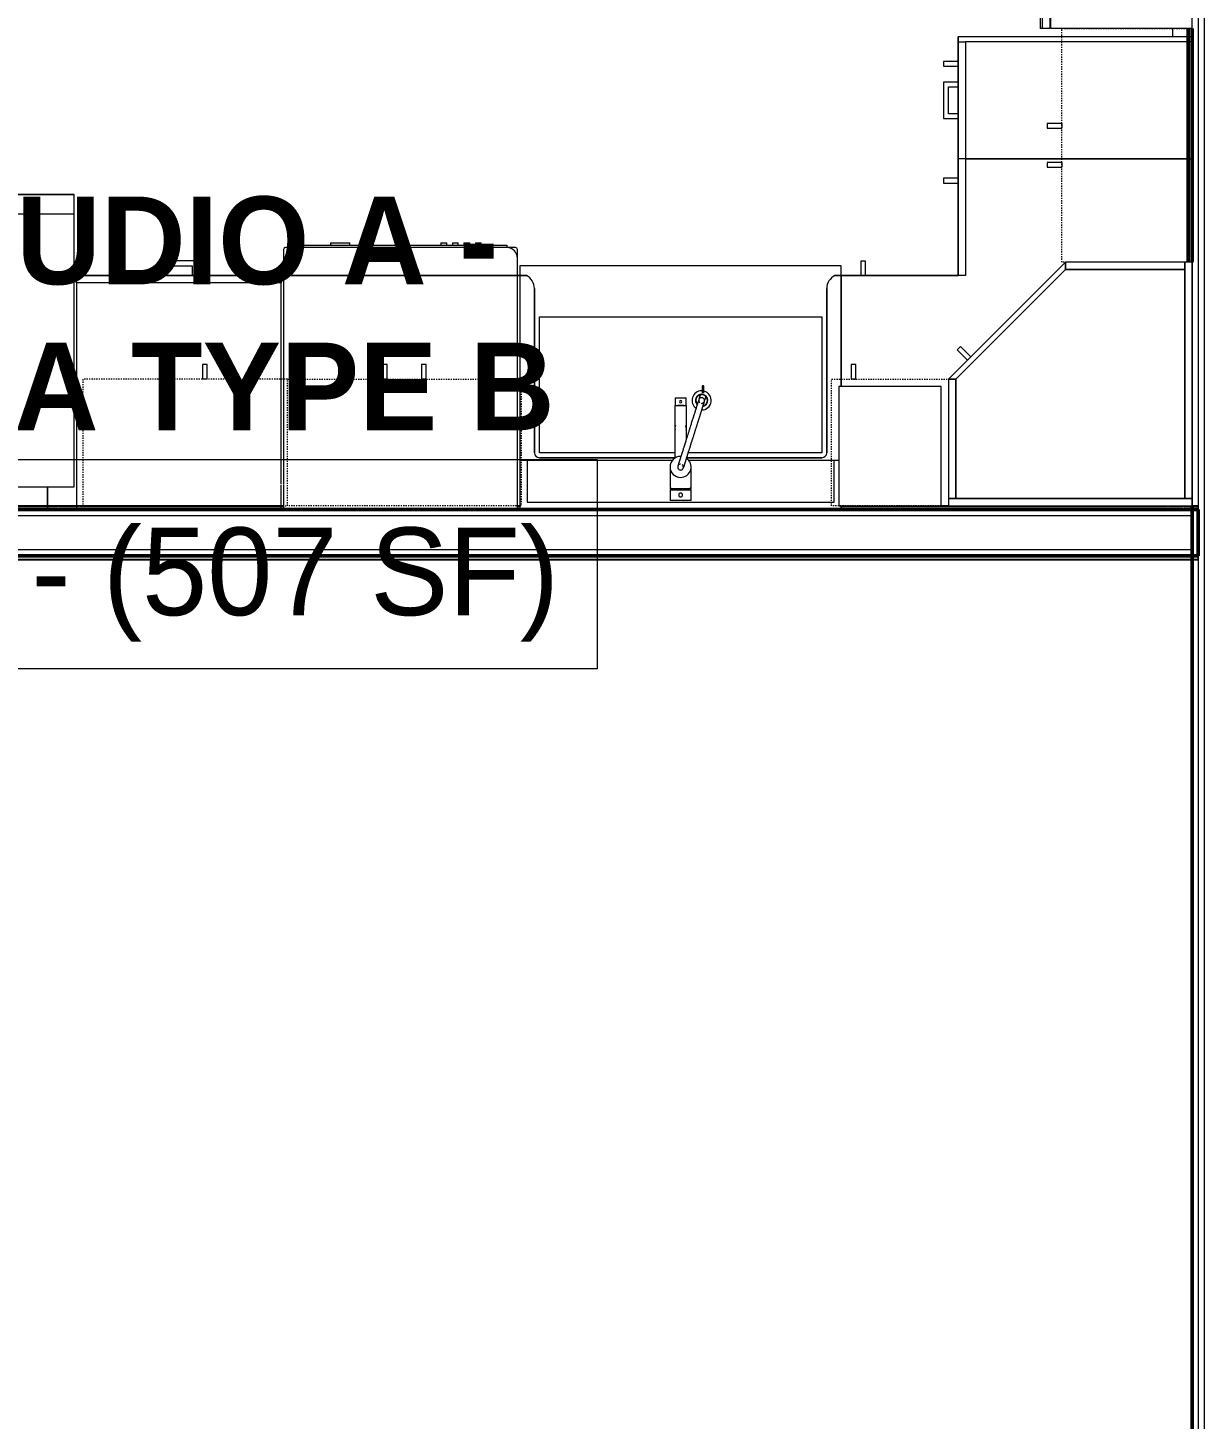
# Model space of a CAD drawing. Header units: inches. Extents: x -4218 to -1830, y 9767 to 12426.
# Drawn here: x -2636.9 to -2516.1, y 10558.2 to 10701 of the extents above; entities that cross this region are included whole.
import ezdxf

# ---------------------------------------------------------------- set-up
doc = ezdxf.new("R2010")
doc.units = ezdxf.units.IN
doc.header["$MEASUREMENT"] = 0
doc.linetypes.add('Dash', pattern=[0.25, 0.125, -0.125])
for name, color, linetype, lineweight in [('0-1', 7, 'Continuous', 5), ('0-2', 253, 'Continuous', 9), ('A-AREA-IDEN', 2, 'Continuous', 9), ('A-WALL-1', 250, 'Continuous', 50), ('A-WALL-2', 10, 'Continuous', 13), ('A-WALL-3', 254, 'Continuous', 9), ('A-WALL-4', 253, 'Continuous', 9), ('A-WALL-5', 252, 'Continuous', 9), ('A-WALL-6', 7, 'Continuous', 9), ('A-WALL-8', 113, 'Continuous', 9), ('I-WALL-1', 250, 'Continuous', 50), ('I-WALL-2', 254, 'Continuous', 9), ('I-WALL-3', 253, 'Continuous', 9), ('I-WALL-4', 252, 'Continuous', 9), ('P-SANR-FIXT-1', 7, 'Continuous', 9), ('P-SANR-FIXT-3', 252, 'Continuous', 9), ('Q-CASE', 31, 'Continuous', 9), ('Q-CASE-1', 252, 'Continuous', 9), ('Q-CASE-2', 7, 'Continuous', 9), ('Q-CASE-3', 253, 'Continuous', 9), ('Q-CASE-4', 7, 'Dash', 9), ('Q-CASE-5', 254, 'Continuous', 9), ('Q-SPCQ-1', 7, 'Continuous', 9), ('Q-SPCQ-2', 253, 'Continuous', 9), ('Q-SPCQ-3', 252, 'Continuous', 9), ('Q-SPCQ-4', 254, 'Continuous', 9)]:
    doc.layers.add(name, color=color, linetype=linetype, lineweight=lineweight)
doc.styles.add('Century Gothic', font='ufonts.com_century-gothic.ttf', dxfattribs={"height": 9})
doc.styles.add('Century Gothic_B', font='GOTHICB.TTF', dxfattribs={"height": 9})

# ---------------------------------------------------------------- blocks, each defined once
blk = doc.blocks.new('Basic Wall _ INT - W4BØF - _5_8 GYP - 2X4 WOOD_BATT_ - 5_8 GYP_ - ___-3182909-BACKGROUND - 3RD FLOOR')
at = {"layer": 'A-WALL-3'}
for p, q in [((-2669.6, 10651.96), (-2669.6, 10651.9)), ((-2669.6, 10651.9), (-2669.6, 10651.75)), ((-2669.6, 10651.75), (-2669.6, 10651.69)), ((-2669.6, 10651.57), (-2669.6, 10651.55)), ((-2634.85, 10651.9), (-2631.57, 10651.9)), ((-2610.62, 10651.55), (-2634.85, 10651.55)), ((-2631.51, 10651.9), (-2610.62, 10651.9)), ((-2586.62, 10651.9), (-2586.37, 10651.9)), ((-2586.37, 10651.55), (-2586.62, 10651.55)), ((-2553.37, 10651.55), (-2586.37, 10651.55)), ((-2553.37, 10651.9), (-2521.81, 10651.9)), ((-2517.37, 10651.55), (-2553.37, 10651.55)), ((-2521.8, 10651.9), (-2519.89, 10651.9)), ((-2519.8, 10651.9), (-2517.37, 10651.9)), ((-2516.75, 10651.9), (-2516.75, 10651.96)), ((-2516.75, 10651.75), (-2516.75, 10651.9)), ((-2516.75, 10651.69), (-2516.75, 10651.75)), ((-2516.75, 10651.55), (-2516.75, 10651.57))]:
    blk.add_line(p, q, dxfattribs=at)
at = {"layer": 'A-WALL-4'}
for p, q in [((-2669.6, 10651.67), (-2669.6, 10651.96)), ((-2669.6, 10651.63), (-2669.6, 10651.67)), ((-2669.6, 10651.61), (-2669.6, 10651.63)), ((-2669.44, 10651.9), (-2669.4, 10651.9)), ((-2669.38, 10651.9), (-2669.3, 10651.9)), ((-2669.28, 10651.9), (-2669.19, 10651.9)), ((-2633.77, 10651.67), (-2634.85, 10651.67)), ((-2610.62, 10651.67), (-2633.66, 10651.67)), ((-2586.37, 10651.67), (-2586.62, 10651.67)), ((-2518.27, 10651.67), (-2553.37, 10651.67)), ((-2517.37, 10651.67), (-2518.18, 10651.67)), ((-2517.37, 10651.9), (-2516.75, 10651.9)), ((-2516.75, 10651.55), (-2517.37, 10651.55)), ((-2516.75, 10651.96), (-2516.75, 10651.75)), ((-2516.75, 10651.75), (-2516.75, 10651.69)), ((-2516.75, 10651.69), (-2516.75, 10651.67)), ((-2516.75, 10651.67), (-2516.75, 10651.65)), ((-2516.75, 10651.67), (-2516.75, 10651.67)), ((-2516.75, 10651.65), (-2516.75, 10651.61)), ((-2516.75, 10651.61), (-2516.75, 10651.59)), ((-2516.75, 10651.59), (-2516.75, 10651.55))]:
    blk.add_line(p, q, dxfattribs=at)
at = {"layer": 'A-WALL-5'}
for p, q in [((-2669.6, 10651.59), (-2669.6, 10651.61)), ((-2669.6, 10651.55), (-2669.6, 10651.59)), ((-2634.85, 10651.55), (-2669.6, 10651.55)), ((-2669.44, 10651.96), (-2669.4, 10651.96)), ((-2669.38, 10651.96), (-2669.3, 10651.96)), ((-2669.28, 10651.96), (-2669.19, 10651.96)), ((-2669.19, 10651.9), (-2634.85, 10651.9)), ((-2634.85, 10651.96), (-2630.94, 10651.96)), ((-2630.92, 10651.96), (-2610.62, 10651.96)), ((-2586.62, 10651.96), (-2586.37, 10651.96)), ((-2543.12, 10651.96), (-2542.37, 10651.96)), ((-2517.37, 10651.96), (-2516.75, 10651.96)), ((-2516.75, 10651.67), (-2517.37, 10651.67))]:
    blk.add_line(p, q, dxfattribs=at)
at = {"layer": 'A-WALL-6'}
for p, q in [((-2634.85, 10651.67), (-2669.6, 10651.67)), ((-2669.19, 10651.96), (-2634.85, 10651.96))]:
    blk.add_line(p, q, dxfattribs=at)
blk = doc.blocks.new('Basic Wall _ INT - W4BØF - _5_8 GYP - 2X4 WOOD_BATT_ - 5_8 GYP_ - ___-3182910-BACKGROUND - 3RD FLOOR')
at = {"layer": 'A-WALL-3'}
for p, q in [((-2669.6, 10646.8), (-2669.6, 10646.77)), ((-2669.6, 10646.66), (-2669.6, 10646.59)), ((-2669.6, 10646.59), (-2669.6, 10646.44)), ((-2669.6, 10646.44), (-2669.6, 10646.38)), ((-2516.75, 10646.77), (-2516.75, 10646.8)), ((-2516.75, 10646.59), (-2516.75, 10646.66)), ((-2516.75, 10646.44), (-2516.75, 10646.59)), ((-2516.75, 10646.38), (-2516.75, 10646.44))]:
    blk.add_line(p, q, dxfattribs=at)
at = {"layer": 'A-WALL-4'}
for p, q in [((-2669.6, 10646.69), (-2669.6, 10646.73)), ((-2669.6, 10646.68), (-2669.6, 10646.69)), ((-2669.6, 10646.67), (-2669.6, 10646.68)), ((-2669.6, 10646.59), (-2669.6, 10646.67)), ((-2669.6, 10646.67), (-2669.6, 10646.67)), ((-2669.6, 10646.38), (-2669.6, 10646.59)), ((-2669.37, 10646.44), (-2669.3, 10646.44)), ((-2669.27, 10646.44), (-2669.19, 10646.44)), ((-2645.99, 10646.44), (-2645.87, 10646.44)), ((-2645.87, 10646.44), (-2645.78, 10646.44)), ((-2645.78, 10646.44), (-2645.72, 10646.44)), ((-2640.83, 10646.8), (-2645.58, 10646.8)), ((-2645.58, 10646.44), (-2644.97, 10646.44)), ((-2644.95, 10646.44), (-2641.45, 10646.44)), ((-2641.43, 10646.44), (-2640.83, 10646.44)), ((-2640.68, 10646.44), (-2640.63, 10646.44)), ((-2640.62, 10646.44), (-2640.53, 10646.44)), ((-2640.53, 10646.44), (-2640.42, 10646.44)), ((-2516.75, 10646.8), (-2517.37, 10646.8)), ((-2517.37, 10646.44), (-2516.75, 10646.44)), ((-2516.75, 10646.8), (-2516.75, 10646.75)), ((-2516.75, 10646.75), (-2516.75, 10646.73)), ((-2516.75, 10646.73), (-2516.75, 10646.71)), ((-2516.75, 10646.71), (-2516.75, 10646.69)), ((-2516.75, 10646.69), (-2516.75, 10646.68)), ((-2516.75, 10646.68), (-2516.75, 10646.67)), ((-2516.75, 10646.67), (-2516.75, 10646.67)), ((-2516.75, 10646.67), (-2516.75, 10646.38))]:
    blk.add_line(p, q, dxfattribs=at)
at = {"layer": 'A-WALL-5'}
for p, q in [((-2669.6, 10646.75), (-2669.6, 10646.8)), ((-2645.58, 10646.8), (-2669.6, 10646.8)), ((-2669.6, 10646.73), (-2669.6, 10646.75)), ((-2669.37, 10646.38), (-2669.3, 10646.38)), ((-2669.27, 10646.38), (-2669.19, 10646.38)), ((-2669.19, 10646.44), (-2645.99, 10646.44)), ((-2645.99, 10646.38), (-2645.87, 10646.38)), ((-2645.87, 10646.38), (-2645.78, 10646.38)), ((-2645.78, 10646.38), (-2645.72, 10646.38)), ((-2645.58, 10646.67), (-2644.96, 10646.67)), ((-2645.58, 10646.38), (-2644.98, 10646.38)), ((-2644.95, 10646.67), (-2641.45, 10646.67)), ((-2644.95, 10646.38), (-2641.45, 10646.38)), ((-2641.44, 10646.67), (-2640.83, 10646.67)), ((-2641.42, 10646.38), (-2640.83, 10646.38)), ((-2517.37, 10646.8), (-2640.83, 10646.8)), ((-2640.68, 10646.38), (-2640.63, 10646.38)), ((-2640.62, 10646.38), (-2640.54, 10646.38)), ((-2640.53, 10646.38), (-2640.42, 10646.38)), ((-2640.42, 10646.44), (-2517.37, 10646.44)), ((-2517.37, 10646.67), (-2516.75, 10646.67)), ((-2517.37, 10646.38), (-2516.75, 10646.38))]:
    blk.add_line(p, q, dxfattribs=at)
at = {"layer": 'A-WALL-6'}
for p, q in [((-2669.6, 10646.67), (-2645.58, 10646.67)), ((-2669.19, 10646.38), (-2645.99, 10646.38)), ((-2640.83, 10646.67), (-2517.37, 10646.67)), ((-2640.41, 10646.38), (-2517.37, 10646.38))]:
    blk.add_line(p, q, dxfattribs=at)
blk = doc.blocks.new('Refrigerator_-_Side-by-Side_6047 - 36_ X 30_-345559-BACKGROUND - 3RD FLOOR')
at = {"layer": 'Q-SPCQ-1'}
for p, q in [((17.87, 14.42), (-17.88, 14.42)), ((-17.88, 14.42), (-17.88, -15.58)), ((17.87, -15.58), (17.87, 14.42)), ((-17.88, -13.58), (-3.13, -13.58)), ((-17.88, -13.58), (-17.88, -15.58)), ((-3.13, -15.58), (-3.13, -13.58)), ((-2.63, -13.58), (17.87, -13.58)), ((-2.63, -13.58), (-2.63, -15.58)), ((17.87, -15.58), (17.87, -13.58)), ((-17.88, -15.58), (17.87, -15.58)), ((-3.13, -15.58), (-17.88, -15.58)), ((17.87, -15.58), (-2.63, -15.58))]:
    blk.add_line(p, q, dxfattribs=at)
blk = doc.blocks.new('Range - 24_ x 30_-V164-BACKGROUND - 3RD FLOOR')
at = {"layer": 'Q-SPCQ-1'}
blk.add_line((29.13, 22), (30, 22), dxfattribs=at)
for centre, radius, start, end in [((6.5, 6), 3.5, 81.0228, 98.9772), ((6.5, 6), 3.5, 136.4272, 180), ((6.5, 6), 3.5, 360, 43.6191), ((23.5, 6), 3, 143.9133, 180), ((23.5, 6), 3, 360, 53.8773), ((6.5, 6), 3.5, 180, 0), ((23.5, 6), 3, 180, 360)]:
    blk.add_arc(centre, radius, start, end, dxfattribs=at)
blk = doc.blocks.new('Dishwasher_15404 - 34_ counter-V160-BACKGROUND - 3RD FLOOR')
at = {"layer": 'Q-SPCQ-1'}
for p, q in [((26.68, 0), (24, 0)), ((26.87, -22.93), (26.87, -0.2)), ((27.12, -1.09), (26.87, -1.09)), ((27.12, -1.09), (27.12, -22.91)), ((27.37, -4.82), (27.12, -4.82)), ((27.37, -4.82), (27.37, -5.81)), ((27.12, -6.79), (27.37, -6.79)), ((27.37, -5.81), (27.37, -6.79)), ((27.37, -16.15), (27.12, -16.15)), ((27.12, -16.74), (27.37, -16.74)), ((27.37, -16.15), (27.37, -16.74)), ((27.37, -17.33), (27.12, -17.33)), ((27.12, -17.92), (27.37, -17.92)), ((27.37, -18.51), (27.12, -18.51)), ((27.37, -17.33), (27.37, -17.92)), ((27.37, -18.51), (27.37, -19.1)), ((27.12, -19.1), (27.37, -19.1)), ((27.37, -19.69), (27.12, -19.69)), ((27.37, -19.69), (27.37, -20.28)), ((27.12, -20.28), (27.37, -20.28)), ((24, -24), (25.8, -24)), ((25.8, -24), (26.68, -24)), ((27.12, -22.91), (26.87, -22.91)), ((26.87, -23.8), (26.87, -22.93))]:
    blk.add_line(p, q, dxfattribs=at)
for centre, radius, start, end in [((26.68, -0.2), 0.197, 360, 90), ((26.68, -0.2), 0.197, 15, 90), ((25.8, -22.93), 1.07, 270, 0), ((26.68, -23.8), 0.197, 270, 0)]:
    blk.add_arc(centre, radius, start, end, dxfattribs=at)
at = {"layer": 'Q-SPCQ-2'}
for p, q in [((0.37, 0), (0, 0)), ((0, -24), (0.37, -24))]:
    blk.add_line(p, q, dxfattribs=at)
at = {"layer": 'Q-SPCQ-3'}
for p, q in [((2.55, 0), (0.37, 0)), ((24, 0), (2.64, 0)), ((0.37, -24), (5.07, -24)), ((5.1, -24), (24, -24))]:
    blk.add_line(p, q, dxfattribs=at)
at = {"layer": 'Q-SPCQ-4'}
blk.add_line((0, 0), (0, -24), dxfattribs=at)
blk = doc.blocks.new('30quot_MicrowaveVent_11166 - 70cm miele oven-2322118-BACKGROUND - 3RD FLOOR')
at = {"layer": 'Q-CASE-2'}
for p, q in [((-14.2, -14.49), (-14.2, 0)), ((15.68, 0), (-14.2, 0)), ((15.68, 0), (15.68, -14.49)), ((15.68, -14.49), (-14.2, -14.49)), ((-14.2, -14.61), (15.68, -14.61)), ((-14.2, -15.39), (-14.2, -14.61)), ((-14.2, -15.6), (-14.2, -15.39)), ((-14.2, -15.39), (15.68, -15.39)), ((-14.2, -15.6), (15.68, -15.6)), ((7.69, -16.55), (7.69, -15.63)), ((8.88, -15.63), (8.88, -16.55)), ((15.68, -14.61), (15.68, -15.39)), ((15.68, -15.39), (15.68, -15.6)), ((7.69, -16.6), (8.88, -16.6))]:
    blk.add_line(p, q, dxfattribs=at)
blk = doc.blocks.new('Single Door 1 Drawer 211 - 211 Base Cabinet Single Door1 Drawer 12_-V129-BACKGROUND - 3RD FLOOR')
at = {"layer": 'Q-CASE-1'}
for p, q in [((-11.26, 24), (0.74, 24)), ((-11.26, 23.25), (-11.26, 24)), ((0.74, 23.25), (-11.26, 23.25)), ((-11.26, 23.25), (-11.26, 0.38)), ((-6.64, 24), (-7.14, 24)), ((-3.89, 24), (-3.39, 24)), ((-1.27, 24), (-1.76, 24)), ((0.74, 24), (0.74, 23.25)), ((0.74, 0.38), (0.74, 23.25))]:
    blk.add_line(p, q, dxfattribs=at)
at = {"layer": 'Q-CASE-2'}
for p, q in [((-3.39, 25.5), (-7.14, 25.5)), ((-7.14, 25.5), (-7.14, 24)), ((-6.64, 24), (-6.64, 25)), ((-6.64, 25), (-3.89, 25)), ((-3.89, 25), (-3.89, 24)), ((-3.39, 24), (-3.39, 25.5)), ((-1.27, 25.5), (-1.76, 25.5)), ((-1.76, 25.5), (-1.76, 24)), ((-1.27, 24), (-1.27, 25.5))]:
    blk.add_line(p, q, dxfattribs=at)
at = {"layer": 'Q-CASE-3'}
for p, q in [((-1.27, 24), (-1.76, 24)), ((-11.26, 0.38), (-11.26, 0)), ((0.74, 0), (0.74, 0.38))]:
    blk.add_line(p, q, dxfattribs=at)
at = {"layer": 'Q-CASE-5'}
blk.add_line((-11.26, 0), (0.74, 0), dxfattribs=at)
blk = doc.blocks.new('Base Cabinet Corner 197 - Base Cabinet Corner 197-V130-BACKGROUND - 3RD FLOOR')
at = {"layer": 'Q-CASE-1'}
for p, q in [((0.74, 36), (-10.64, 36)), ((0.74, 23.25), (0.74, 36)), ((0.74, 24), (0.74, 36)), ((0.73, 33.51), (0.73, 34)), ((12.74, 24), (0.74, 24)), ((0.74, 23.25), (0.74, 24)), ((12.74, 23.25), (0.74, 23.25)), ((10.73, 24), (10.24, 24)), ((12.74, 0.38), (12.74, 24))]:
    blk.add_line(p, q, dxfattribs=at)
at = {"layer": 'Q-CASE-2'}
for p, q in [((2.23, 34), (0.74, 34)), ((0.74, 33.51), (2.23, 33.51)), ((2.23, 33.51), (2.23, 34)), ((10.73, 25.5), (10.24, 25.5)), ((10.24, 25.5), (10.24, 24)), ((10.73, 24), (10.73, 25.5))]:
    blk.add_line(p, q, dxfattribs=at)
at = {"layer": 'Q-CASE-3'}
for p, q in [((-22.89, 36), (-23.26, 36)), ((10.73, 24), (10.24, 24)), ((12.74, 0), (12.74, 0.38))]:
    blk.add_line(p, q, dxfattribs=at)
at = {"layer": 'Q-CASE-5'}
for p, q in [((-23.26, 36), (-23.26, 0)), ((-23.26, 0), (-22.89, 0)), ((-22.89, 0), (2.11, 0)), ((2.11, 0), (12.74, 0))]:
    blk.add_line(p, q, dxfattribs=at)
blk = doc.blocks.new('Vanity Cabinet-Double Door - 33_-V131-BACKGROUND - 3RD FLOOR')
at = {"layer": 'Q-CASE-1'}
for p, q in [((-15.76, 5.06), (-15.76, 0.38)), ((-15.76, 5.06), (-15.76, 0.38)), ((-15.01, 5.06), (-15.01, 0.75)), ((16.49, 0.75), (16.49, 5.06)), ((-15.01, 0.75), (16.49, 0.75))]:
    blk.add_line(p, q, dxfattribs=at)
at = {"layer": 'Q-CASE-3'}
for p, q in [((-15.76, 0.38), (-15.76, 0)), ((-15.76, 0.38), (-15.76, 0)), ((17.24, 0), (17.24, 0.38)), ((17.24, 0), (17.24, 0.38))]:
    blk.add_line(p, q, dxfattribs=at)
at = {"layer": 'Q-CASE-5'}
blk.add_line((-15.76, 0), (17.24, 0), dxfattribs=at)
blk.add_line((-15.76, 0), (17.24, 0), dxfattribs=at)
blk.add_line((-15.76, 0), (17.24, 0), dxfattribs=at)
blk = doc.blocks.new('Base Cabinet 3 Drawer 230 - Base Cabinet 3 Drawer 230 21_-V132-BACKGROUND - 3RD FLOOR')
at = {"layer": 'Q-CASE-1'}
for p, q in [((-9.76, 24), (11.24, 24)), ((-9.76, 23.25), (-9.76, 24)), ((11.24, 23.25), (-9.76, 23.25)), ((-9.76, 23.25), (-9.76, 0.38)), ((-0.64, 24), (-1.14, 24)), ((2.11, 24), (2.61, 24)), ((11.24, 24), (11.24, 23.25)), ((11.24, 2.61), (11.24, 23.25)), ((11.24, 0.38), (11.24, 2.52))]:
    blk.add_line(p, q, dxfattribs=at)
at = {"layer": 'Q-CASE-2'}
for p, q in [((2.61, 25.5), (-1.14, 25.5)), ((-1.14, 25.5), (-1.14, 24)), ((-0.64, 24), (-0.64, 25)), ((-0.64, 25), (2.11, 25)), ((2.11, 25), (2.11, 24)), ((2.61, 24), (2.61, 25.5))]:
    blk.add_line(p, q, dxfattribs=at)
at = {"layer": 'Q-CASE-3'}
for p, q in [((-0.64, 24), (-1.14, 24)), ((2.11, 24), (2.61, 24)), ((-9.76, 0.31), (-9.76, 0.01)), ((11.24, 0), (11.24, 0.38))]:
    blk.add_line(p, q, dxfattribs=at)
at = {"layer": 'Q-CASE-5'}
for p, q in [((-0.64, 24), (-1.14, 24)), ((2.11, 24), (2.61, 24)), ((-9.76, 0), (11.24, 0))]:
    blk.add_line(p, q, dxfattribs=at)
blk = doc.blocks.new('308 - 308 x 24_-2727442-BACKGROUND - 3RD FLOOR')
at = {"layer": 'Q-CASE'}
for p, q in [((0, 25.19), (-12, 13.19)), ((-11.25, 13.19), (0, 24.44)), ((0, 24.44), (0, 25.19)), ((-12, 13.19), (-11.25, 13.19))]:
    blk.add_line(p, q, dxfattribs=at)
at = {"layer": 'Q-CASE-2'}
for p, q in [((0, 24.44), (-11.25, 13.19)), ((0, 25.19), (0, 24.44)), ((12.25, 25.19), (0, 25.19)), ((12.25, 24.44), (0, 24.44)), ((0, 24.44), (12.25, 24.44)), ((12.25, 24.44), (12.25, 25.19)), ((13, 25.19), (12.25, 25.19)), ((12.25, 25.19), (12.25, 0.94)), ((12.25, 0.94), (12.25, 24.44)), ((13, 0.94), (13, 25.19)), ((-10.76, 16.55), (-11.11, 16.2)), ((-11.11, 16.2), (-10.05, 15.14)), ((-9.7, 15.49), (-10.76, 16.55)), ((-12, 13.19), (-12, 0.94)), ((-11.25, 13.19), (-12, 13.19)), ((-11.25, 13.19), (-11.25, 0.94)), ((-11.25, 0.94), (-11.25, 13.19)), ((-12, 0.94), (-11.25, 0.94)), ((13, 0.94), (-12, 0.94)), ((-12, 0.94), (-12, 0.19)), ((-12, 0.19), (13, 0.19)), ((-11.25, 0.94), (12.25, 0.94)), ((12.25, 0.94), (13, 0.94)), ((13, 0.19), (13, 0.94))]:
    blk.add_line(p, q, dxfattribs=at)
blk = doc.blocks.new('300 Series Wall Hung Cabinet_302 - 24_ X 24_-2590484-BACKGROUND - 3RD FLOOR')
at = {"layer": 'Q-CASE-2'}
for p, q in [((-1.76, 14.69), (-2.25, 14.69)), ((-2.25, 14.69), (-2.25, 13.19)), ((-1.76, 13.19), (-1.76, 14.69)), ((2.24, 14.69), (1.75, 14.69)), ((1.75, 14.69), (1.75, 13.19)), ((2.24, 13.19), (2.24, 14.69)), ((-1.76, 13.19), (-2.25, 13.19)), ((2.24, 13.19), (1.75, 13.19))]:
    blk.add_line(p, q, dxfattribs=at)
at = {"layer": 'Q-CASE-4'}
for p, q in [((-12, 0.19), (-12, 13.19)), ((-12, 13.19), (12, 13.19)), ((12, 13.19), (12, 0.19)), ((12, 0.19), (-12, 0.19))]:
    blk.add_line(p, q, dxfattribs=at)
blk = doc.blocks.new('300 Series Wall Hung Cabinet_301 - 12_ x 24_-2730234-BACKGROUND - 3RD FLOOR')
at = {"layer": 'Q-CASE-2'}
for p, q in [((-3.51, 14.69), (-4, 14.69)), ((-4, 14.69), (-4, 13.19)), ((-3.51, 13.19), (-3.51, 14.69)), ((-3.51, 13.19), (-4, 13.19)), ((5.25, 12.44), (-5.25, 12.44)), ((-5.25, 12.44), (-5.25, 0.19)), ((5.25, 0.19), (5.25, 12.44)), ((-5.25, 0.19), (5.25, 0.19))]:
    blk.add_line(p, q, dxfattribs=at)
at = {"layer": 'Q-CASE-4'}
for p, q in [((-6, 0.19), (-6, 13.19)), ((-6, 13.19), (6, 13.19)), ((6, 13.19), (6, 0.19)), ((6, 0.19), (-6, 0.19))]:
    blk.add_line(p, q, dxfattribs=at)
blk = doc.blocks.new('kitchen_faucet_14143 - kitchen_faucet_14143-V165-BACKGROUND - 3RD FLOOR')
at = {"layer": 'P-SANR-FIXT-1'}
for p, q in [((-7.58, 2.4), (-8.24, 2.4)), ((-8.24, 2.2), (-7.58, 2.2)), ((-6.99, 1.91), (-7.41, 2.04)), ((-7.23, 2.59), (-6.81, 2.46)), ((-6.3, 0.57), (-7.09, 0.57)), ((-7.09, -0.57), (-7.09, 0.57)), ((-2.83, 0.59), (-6.3, 0.59)), ((-6.3, 0.51), (-6.3, 0.59)), ((-6.3, 0.42), (-6.3, 0.5)), ((-6.3, 0.3), (-6.3, 0.4)), ((-6.3, 0.29), (-6.3, 0.15)), ((-6.3, 0.15), (-6.3, 0.29)), ((-6.3, 0.15), (-6.3, -0.15)), ((-6.3, -0.29), (-6.3, 0.15)), ((-3.97, 0.59), (-4.89, 0.59)), ((-0.9, 0.59), (-0.94, 0.59)), ((2.26, 1.08), (0, 1.08)), ((2.34, 1.02), (2.1, 1.02)), ((2.26, 1.08), (2.26, -1.08)), ((3.44, 1.08), (2.34, 1.08)), ((2.34, -1.08), (2.34, 1.08)), ((3.44, 1.08), (3.44, -1.08)), ((-7.09, -0.57), (-6.3, -0.57)), ((-6.3, -0.15), (-6.3, -0.29)), ((-6.3, -0.4), (-6.3, -0.3)), ((-6.3, -0.5), (-6.3, -0.42)), ((-6.3, -0.59), (-6.3, -0.57)), ((-6.3, -0.59), (-0.9, -0.59)), ((-4.89, -0.59), (-3.97, -0.59)), ((0, -1.08), (2.26, -1.08)), ((2.1, -1.02), (2.34, -1.02)), ((2.34, -1.08), (3.44, -1.08))]:
    blk.add_line(p, q, dxfattribs=at)
at = {"layer": 'P-SANR-FIXT-1', "flags": 128}
for points in [[(-6.52, 2.15), (-6.53, 2.23), (-6.56, 2.3), (-6.61, 2.36), (-6.67, 2.41), (-6.74, 2.44), (-6.82, 2.45), (-6.9, 2.44), (-6.97, 2.41), (-7.03, 2.36), (-7.08, 2.3), (-7.1, 2.23), (-7.11, 2.15)], [(-7.11, 2.15), (-7.1, 2.08), (-7.08, 2), (-7.03, 1.94), (-6.97, 1.9), (-6.9, 1.87), (-6.82, 1.86), (-6.74, 1.87), (-6.67, 1.9), (-6.61, 1.94), (-6.58, 1.98)], [(-6.91, 1.87), (-6.91, 1.87), (-6.91, 1.87), (-6.9, 1.87), (-6.9, 1.87), (-6.9, 1.87), (-6.89, 1.87), (-6.89, 1.86), (-6.88, 1.86), (-6.88, 1.86), (-6.87, 1.86), (-6.86, 1.86), (-6.71, 1.81), (-6.69, 1.8), (-6.68, 1.8), (-6.51, 1.75), (-6.49, 1.74), (-6.46, 1.73), (-6.43, 1.72), (-6.41, 1.71), (-6.38, 1.7), (-6.35, 1.69), (-6.32, 1.68), (-6.29, 1.67), (-6.26, 1.66), (-6.22, 1.65), (-6.19, 1.64), (-6.16, 1.63), (-6.12, 1.62), (-6.09, 1.61), (-6.05, 1.6), (-6.01, 1.59), (-5.98, 1.58), (-5.94, 1.56), (-5.9, 1.55), (-5.86, 1.54), (-5.82, 1.53), (-5.78, 1.51), (-5.74, 1.5), (-5.69, 1.49), (-5.65, 1.47), (-5.61, 1.46), (-5.56, 1.45), (-5.52, 1.43), (-5.47, 1.42), (-5.42, 1.4), (-5.38, 1.39), (-5.33, 1.37), (-5.28, 1.36), (-5.23, 1.34), (-5.18, 1.33), (-4.48, 1.1), (-4.42, 1.09), (-4.36, 1.07), (-4.31, 1.05), (-4.25, 1.03), (-4.19, 1.01), (-4.13, 0.99), (-4.07, 0.98), (-4.02, 0.96), (-3.96, 0.94), (-3.9, 0.92), (-3.84, 0.9), (-3.78, 0.88), (-3.72, 0.86), (-3.66, 0.85), (-3.6, 0.83), (-3.54, 0.81), (-3.48, 0.79), (-3.42, 0.77), (-3.36, 0.75), (-3.3, 0.73), (-3.24, 0.71), (-3.18, 0.69), (-3.12, 0.68), (-3.06, 0.66), (-3, 0.64), (-2.94, 0.62), (-2.88, 0.6), (-2.83, 0.58), (-2.77, 0.56), (-2.71, 0.55), (-2.65, 0.53), (-2.03, 0.33), (-1.98, 0.32), (-1.93, 0.3), (-1.88, 0.28), (-1.83, 0.27), (-1.78, 0.25), (-1.54, 0.18), (-1.49, 0.16), (-1.45, 0.15), (-1.4, 0.13), (-1.36, 0.12), (-1.31, 0.1), (-1.27, 0.09), (-1.23, 0.08), (-1.18, 0.06), (-1.14, 0.05), (-1.1, 0.04), (-1.06, 0.03), (-1.03, 0.01), (-0.99, 0), (-0.95, -0.01), (-0.91, -0.02), (-0.88, -0.03), (-0.84, -0.04), (-0.81, -0.05), (-0.77, -0.07), (-0.74, -0.08), (-0.71, -0.09), (-0.68, -0.1), (-0.65, -0.11), (-0.62, -0.11), (-0.59, -0.12), (-0.56, -0.13), (-0.53, -0.14), (-0.51, -0.15), (-0.48, -0.16), (-0.45, -0.17), (-0.43, -0.17), (-0.41, -0.18), (-0.38, -0.19), (-0.36, -0.2), (-0.34, -0.2), (-0.32, -0.21), (-0.3, -0.21), (-0.28, -0.22), (-0.26, -0.23), (-0.25, -0.23), (-0.23, -0.24), (-0.21, -0.24), (-0.2, -0.25), (-0.18, -0.25), (-0.17, -0.26), (-0.16, -0.26), (-0.15, -0.26), (-0.14, -0.27), (-0.13, -0.27), (-0.12, -0.27), (-0.11, -0.28), (-0.1, -0.28), (-0.09, -0.28), (-0.09, -0.28), (-0.08, -0.28), (-0.08, -0.29), (-0.07, -0.29), (-0.07, -0.29), (-0.07, -0.29), (-0.07, -0.29), (-0.06, -0.29)], [(-6.73, 2.43), (-6.73, 2.43), (-6.73, 2.43), (-6.73, 2.43), (-6.72, 2.43), (-6.72, 2.43), (-6.72, 2.43), (-6.71, 2.43), (-6.71, 2.43), (-6.7, 2.42), (-6.69, 2.42), (-6.68, 2.42), (-6.53, 2.37), (-6.52, 2.37), (-6.5, 2.36), (-6.48, 2.35), (-6.46, 2.35), (-6.44, 2.34), (-6.42, 2.33), (-6.39, 2.33), (-6.37, 2.32), (-6.34, 2.31), (-6.32, 2.3), (-6.29, 2.3), (-6.27, 2.29), (-6.24, 2.28), (-6.21, 2.27), (-6.18, 2.26), (-6.15, 2.25), (-6.12, 2.24), (-6.09, 2.23), (-6.06, 2.22), (-6.03, 2.21), (-5.99, 2.2), (-5.96, 2.19), (-5.92, 2.18), (-5.89, 2.17), (-5.85, 2.16), (-5.81, 2.14), (-5.78, 2.13), (-5.74, 2.12), (-5.7, 2.11), (-5.66, 2.1), (-5.62, 2.08), (-5.58, 2.07), (-5.53, 2.06), (-5.49, 2.04), (-5.45, 2.03), (-5.4, 2.01), (-5.36, 2), (-5.31, 1.99), (-5.27, 1.97), (-5.22, 1.96), (-5.17, 1.94), (-5.12, 1.93), (-5.07, 1.91), (-5.02, 1.9), (-4.97, 1.88), (-4.92, 1.86), (-4.87, 1.85), (-4.82, 1.83), (-4.77, 1.81), (-4.71, 1.8), (-4.66, 1.78), (-4.61, 1.76), (-4.55, 1.75), (-4.5, 1.73), (-4.44, 1.71), (-4.39, 1.69), (-4.33, 1.68), (-4.27, 1.66), (-4.22, 1.64), (-4.16, 1.62), (-4.1, 1.6), (-4.04, 1.59), (-3.99, 1.57), (-3.93, 1.55), (-3.87, 1.53), (-3.81, 1.51), (-3.75, 1.49), (-3.69, 1.47), (-3.63, 1.46), (-3.57, 1.44), (-3.51, 1.42), (-3.45, 1.4), (-3.39, 1.38), (-3.33, 1.36), (-3.27, 1.34), (-3.21, 1.32), (-3.15, 1.31), (-3.09, 1.29), (-3.03, 1.27), (-2.97, 1.25), (-2.92, 1.23), (-2.86, 1.21), (-2.8, 1.19), (-2.74, 1.17), (-2.68, 1.16), (-2.62, 1.14), (-2.56, 1.12), (-2.51, 1.1), (-1.88, 0.9), (-1.83, 0.89), (-1.78, 0.87), (-1.73, 0.85), (-1.67, 0.84), (-1.62, 0.82), (-1.4, 0.75), (-1.35, 0.74), (-1.3, 0.72), (-1.26, 0.71), (-1.21, 0.69), (-1.17, 0.68), (-1.12, 0.66), (-1.08, 0.65), (-1.04, 0.64), (-1, 0.62), (-0.96, 0.61), (-0.92, 0.6), (-0.88, 0.59), (-0.84, 0.57), (-0.8, 0.56), (-0.76, 0.55), (-0.73, 0.54), (-0.69, 0.53), (-0.66, 0.52), (-0.62, 0.51), (-0.59, 0.5), (-0.56, 0.49), (-0.52, 0.47), (-0.49, 0.47), (-0.46, 0.46), (-0.43, 0.45), (-0.4, 0.44), (-0.38, 0.43), (-0.35, 0.42), (-0.32, 0.41), (-0.3, 0.4), (-0.27, 0.4), (-0.25, 0.39), (-0.22, 0.38), (-0.2, 0.37), (-0.18, 0.37), (-0.16, 0.36), (-0.14, 0.35), (-0.12, 0.35), (-0.1, 0.34), (-0.08, 0.34), (-0.06, 0.33), (-0.05, 0.32), (-0.03, 0.32), (-0.02, 0.32), (0, 0.31), (0.01, 0.31), (0.02, 0.3), (0.03, 0.3), (0.04, 0.3), (0.05, 0.29), (0.06, 0.29), (0.07, 0.29), (0.08, 0.28), (0.09, 0.28), (0.09, 0.28), (0.1, 0.28), (0.1, 0.28), (0.11, 0.28), (0.11, 0.28), (0.11, 0.27), (0.11, 0.27), (0.11, 0.27)], [(0.27, -0.18), (0.3, -0.11), (0.32, -0.03), (0.31, 0.04), (0.29, 0.12), (0.25, 0.18), (0.19, 0.23), (0.13, 0.27), (0.05, 0.29), (-0.03, 0.28), (-0.1, 0.26), (-0.17, 0.22), (-0.22, 0.16)], [(-0.27, -0.01), (-0.27, -0.06), (-0.24, -0.13), (-0.2, -0.2), (-0.15, -0.25), (-0.08, -0.28), (0, -0.3), (0.08, -0.3), (0.15, -0.28), (0.21, -0.23), (0.27, -0.18)]]:
    blk.add_lwpolyline(points, dxfattribs=at)
at = {"layer": 'P-SANR-FIXT-1'}
for centre, radius, start, end in [((-6.83, 2.16), 0.984, 0, 165), ((-6.83, 2.16), 0.984, 176.3754, 180), ((-6.83, 2.16), 0.984, 180, 325.3711), ((-6.83, 2.16), 0.63, 10.3084, 180), ((-6.83, 2.16), 0.63, 180, 315), ((-6.83, 2.16), 0.591, 132.8835, 180), ((-6.83, 2.16), 0.591, 180, 191.3603), ((-6.83, 2.16), 0.591, 191.3603, 312.7731), ((-6.83, 2.16), 0.591, 14.7648, 132.8835), ((-6.69, 0), 0.118, 0, 180), ((0, 0), 1.08, 177.6189, 180), ((0, 0), 1.08, 0, 147.4712), ((2.88, 0), 0.197, 360, 180), ((-6.69, 0), 0.118, 180, 360), ((0, 0), 1.08, 180, 360), ((2.88, 0), 0.197, 180, 360)]:
    blk.add_arc(centre, radius, start, end, dxfattribs=at)
for centre, major_axis, ratio, start_param, end_param in [((-8.24, 2.3), (0, 0.0984), 0.984808, 4.712389, 7.853982), ((-8.24, 2.3), (0, 0.0984), 0.984808, 1.570796, 4.712389), ((-3.97, 0), (0, 0.591), 0.906308, 6.021386, 6.806784), ((-3.97, 0), (0, 0.591), 0.906308, 2.617994, 3.403392)]:
    blk.add_ellipse(centre, major_axis=major_axis, ratio=ratio, start_param=start_param, end_param=end_param, dxfattribs=at)
blk = doc.blocks.new('Stainless Steel Farmhous Kitchen Sink - Stainless Steel Farmhous Kitchen Sink-V166-BACKGROUND - 3RD FLOOR')
at = {"layer": 'P-SANR-FIXT-1'}
for p, q in [((-33, 22.2), (-33, 21.19)), ((0, 22.2), (-33, 22.2)), ((0, 21.19), (0, 22.2)), ((-31, 3), (-31, 16.96)), ((-31, 16.96), (-2, 16.96)), ((-2, 16.96), (-2, 3)), ((-17.09, 3), (-31, 3)), ((-2, 3), (-15.75, 3))]:
    blk.add_line(p, q, dxfattribs=at)
at = {"layer": 'P-SANR-FIXT-3'}
for p, q in [((-33, 21.19), (-33, 2.32)), ((0, 9.81), (0, 21.19)), ((-33, 2.25), (-17.32, 2.25)), ((-15.68, 2.25), (-0.25, 2.25))]:
    blk.add_line(p, q, dxfattribs=at)
blk = doc.blocks.new('300 Series Wall Hung Cabinet_302 - 21_ X 24_-2838280-BACKGROUND - 3RD FLOOR')
at = {"layer": 'Q-CASE-2'}
for p, q in [((-2.25, -13.19), (-1.76, -13.19)), ((-2.25, -13.19), (-2.25, -14.69)), ((-1.76, -14.69), (-1.76, -13.19)), ((1.75, -13.19), (2.24, -13.19)), ((1.75, -13.19), (1.75, -14.69)), ((2.24, -14.69), (2.24, -13.19)), ((-2.25, -14.69), (-1.76, -14.69)), ((1.75, -14.69), (2.24, -14.69))]:
    blk.add_line(p, q, dxfattribs=at)
at = {"layer": 'Q-CASE-4'}
for p, q in [((10.5, -0.19), (-10.5, -0.19)), ((-10.5, -0.19), (-10.5, -13.19)), ((10.5, -13.19), (10.5, -0.19)), ((-10.5, -13.19), (10.5, -13.19))]:
    blk.add_line(p, q, dxfattribs=at)
blk = doc.blocks.new('CTR - 1st Phase - Unit Layouts_rvt-1-BACKGROUND - 3RD FLOOR')
at = {"layer": 'A-WALL-1'}
for p, q in [((-2517.75, 10700.92), (-2517.75, 10676.92)), ((-2517.37, 10676.92), (-2517.37, 10700.92)), ((-2516.75, 10651.55), (-2669.6, 10651.55)), ((-2516.75, 10650.92), (-2516.75, 10651.55)), ((-2516.75, 10647.42), (-2516.75, 10650.92)), ((-2516.75, 10646.8), (-2516.75, 10647.42)), ((-2640.83, 10646.8), (-2516.75, 10646.8))]:
    blk.add_line(p, q, dxfattribs=at)
at = {"layer": 'A-WALL-2'}
for p, q in [((-2669.6, 10650.92), (-2517.37, 10650.92)), ((-2517.37, 10647.42), (-2517.37, 10650.92)), ((-2641.45, 10647.42), (-2517.37, 10647.42))]:
    blk.add_line(p, q, dxfattribs=at)
at = {"layer": 'A-WALL-3'}
for p, q in [((-2517.37, 10651.92), (-2517.37, 10676.92)), ((-2610.62, 10651.55), (-2634.85, 10651.55)), ((-2586.37, 10651.55), (-2586.62, 10651.55)), ((-2517.37, 10651.55), (-2553.37, 10651.55)), ((-2516.75, 10651.55), (-2517.37, 10651.55)), ((-2516.75, 10651.55), (-2516.75, 10646.8)), ((-2517.37, 10646.8), (-2516.75, 10646.8))]:
    blk.add_line(p, q, dxfattribs=at)
at = {"layer": 'A-WALL-4'}
for p, q in [((-2517.37, 10676.92), (-2517.37, 10700.92)), ((-2634.85, 10651.55), (-2669.19, 10651.55)), ((-2640.41, 10646.8), (-2517.37, 10646.8))]:
    blk.add_line(p, q, dxfattribs=at)
at = {"layer": 'A-WALL-5'}
blk.add_line((-2517.75, 10700.92), (-2517.75, 10676.92), dxfattribs=at)
at = {"layer": 'A-WALL-8'}
for p, q in [((-2517.75, 10700.05), (-2541.37, 10700.05)), ((-2541.37, 10700.05), (-2541.37, 10675.55)), ((-2541.37, 10675.55), (-2541.37, 10700.05)), ((-2517.75, 10700.05), (-2541.37, 10700.05)), ((-2517.37, 10700.05), (-2517.75, 10700.05)), ((-2517.37, 10700.05), (-2517.75, 10700.05)), ((-2517.37, 10676.92), (-2517.37, 10700.05)), ((-2517.37, 10676.92), (-2517.37, 10700.05)), ((-2517.37, 10651.92), (-2517.37, 10676.92)), ((-2517.37, 10651.92), (-2517.37, 10676.92)), ((-2585.7, 10675.55), (-2632.12, 10675.55)), ((-2632.12, 10675.55), (-2585.7, 10675.55)), ((-2541.37, 10675.55), (-2554.05, 10675.55)), ((-2554.05, 10675.55), (-2541.37, 10675.55)), ((-2584.87, 10657.36), (-2584.87, 10674.21)), ((-2584.87, 10674.21), (-2584.87, 10657.36)), ((-2554.87, 10674.21), (-2554.87, 10657.36)), ((-2554.87, 10657.36), (-2554.87, 10674.21)), ((-2570.46, 10656.86), (-2584.37, 10656.86)), ((-2584.37, 10656.86), (-2570.46, 10656.86)), ((-2555.37, 10656.86), (-2569.28, 10656.86)), ((-2569.28, 10656.86), (-2555.37, 10656.86)), ((-2634.85, 10653.86), (-2634.85, 10651.92)), ((-2634.85, 10651.92), (-2634.85, 10653.86)), ((-2634.85, 10651.92), (-2634.85, 10651.55)), ((-2634.85, 10651.55), (-2634.85, 10651.92)), ((-2634.85, 10651.55), (-2517.37, 10651.55)), ((-2517.37, 10651.55), (-2634.85, 10651.55)), ((-2517.37, 10651.55), (-2517.37, 10651.92)), ((-2517.37, 10651.55), (-2517.37, 10651.92))]:
    blk.add_line(p, q, dxfattribs=at)
for centre, radius, start, end in [((-2586.37, 10674.21), 1.5, 360, 63.3485), ((-2586.37, 10674.21), 1.5, 360, 63.3485), ((-2553.37, 10674.21), 1.5, 116.6515, 180), ((-2553.37, 10674.21), 1.5, 116.6515, 180), ((-2584.37, 10657.36), 0.5, 180, 270), ((-2584.37, 10657.36), 0.5, 180, 270), ((-2555.37, 10657.36), 0.5, 270, 360), ((-2555.37, 10657.36), 0.5, 270, 360)]:
    blk.add_arc(centre, radius, start, end, dxfattribs=at)
at = {"layer": '0-2'}
for name, p, rotation in [('30quot_MicrowaveVent_11166 - 70cm miele oven-2322118-BACKGROUND - 3RD FLOOR', (-2517.37, 10716.6), 269.9999999999657), ('Range - 24_ x 30_-V164-BACKGROUND - 3RD FLOOR', (-2541.37, 10730.05), 269.9999999998397), ('300 Series Wall Hung Cabinet_302 - 24_ X 24_-2590484-BACKGROUND - 3RD FLOOR', (-2517.56, 10688.92), 89.99999999996454), ('Single Door 1 Drawer 211 - 211 Base Cabinet Single Door1 Drawer 12_-V129-BACKGROUND - 3RD FLOOR', (-2517.37, 10698.81), 90.0000000000099), ('Base Cabinet Corner 197 - Base Cabinet Corner 197-V130-BACKGROUND - 3RD FLOOR', (-2517.37, 10674.81), 90.00000000001052), ('Refrigerator_-_Side-by-Side_6047 - 36_ X 30_-345559-BACKGROUND - 3RD FLOOR', (-2650, 10668.28), 180), ('Dishwasher_15404 - 34_ counter-V160-BACKGROUND - 3RD FLOOR', (-2610.62, 10651.55), 89.99999999982728), ('300 Series Wall Hung Cabinet_302 - 21_ X 24_-2838280-BACKGROUND - 3RD FLOOR', (-2620.72, 10651.73), 180), ('kitchen_faucet_14143 - kitchen_faucet_14143-V165-BACKGROUND - 3RD FLOOR', (-2569.87, 10655.91), 269.9999999999113)]:
    blk.add_blockref(name, p, dxfattribs=dict(at, rotation=rotation))
for name, p in [('Base Cabinet 3 Drawer 230 - Base Cabinet 3 Drawer 230 21_-V132-BACKGROUND - 3RD FLOOR', (-2622.11, 10651.55)), ('Stainless Steel Farmhous Kitchen Sink - Stainless Steel Farmhous Kitchen Sink-V166-BACKGROUND - 3RD FLOOR', (-2553.37, 10654.36)), ('308 - 308 x 24_-2727442-BACKGROUND - 3RD FLOOR', (-2530.37, 10651.73)), ('300 Series Wall Hung Cabinet_302 - 24_ X 24_-2590484-BACKGROUND - 3RD FLOOR', (-2598.22, 10651.73)), ('300 Series Wall Hung Cabinet_301 - 12_ x 24_-2730234-BACKGROUND - 3RD FLOOR', (-2548.37, 10651.73)), ('Vanity Cabinet-Double Door - 33_-V131-BACKGROUND - 3RD FLOOR', (-2570.61, 10651.55)), ('Basic Wall _ INT - W4BØF - _5_8 GYP - 2X4 WOOD_BATT_ - 5_8 GYP_ - ___-3182909-BACKGROUND - 3RD FLOOR', (0, 0)), ('Basic Wall _ INT - W4BØF - _5_8 GYP - 2X4 WOOD_BATT_ - 5_8 GYP_ - ___-3182910-BACKGROUND - 3RD FLOOR', (0, 0))]:
    blk.add_blockref(name, p, dxfattribs=at)
blk = doc.blocks.new('CTR - 1st Phase - Common Walls_rvt-1-BACKGROUND - 3RD FLOOR')
at = {"layer": 'A-WALL-2'}
for p, q in [((-2516.75, 10843.14), (-2516.75, 10458.16)), ((-2516.12, 10843.14), (-2516.12, 10458.16))]:
    blk.add_line(p, q, dxfattribs=at)
at = {"layer": 'I-WALL-1'}
for p, q in [((-2517.37, 10700.92), (-2517.37, 10676.92)), ((-2517.37, 10651.92), (-2517.37, 10458.16))]:
    blk.add_line(p, q, dxfattribs=at)
at = {"layer": 'I-WALL-2'}
for p, q in [((-2517.37, 10700.05), (-2517.37, 10676.92)), ((-2517.37, 10676.92), (-2517.37, 10651.96)), ((-2517.37, 10651.92), (-2517.37, 10651.84)), ((-2517.37, 10651.84), (-2517.37, 10651.75)), ((-2517.37, 10651.75), (-2517.37, 10651.69)), ((-2517.37, 10650.92), (-2517.37, 10647.42))]:
    blk.add_line(p, q, dxfattribs=at)
at = {"layer": 'I-WALL-3'}
for p, q in [((-2517.37, 10700.92), (-2517.37, 10700.05)), ((-2517.37, 10651.55), (-2517.37, 10650.92)), ((-2517.37, 10647.42), (-2517.37, 10646.8)), ((-2517.37, 10646.65), (-2517.37, 10646.59)), ((-2517.37, 10646.59), (-2517.37, 10646.5)), ((-2517.37, 10646.5), (-2517.37, 10646.38))]:
    blk.add_line(p, q, dxfattribs=at)
at = {"layer": 'I-WALL-4'}
blk.add_line((-2517.37, 10646.38), (-2517.37, 10527.71), dxfattribs=at)

msp = doc.modelspace()

# ---------------------------------------------------------------- linework, layer by layer
at = {"layer": 'A-AREA-IDEN', "flags": 128}
msp.add_lwpolyline([(-2662.94, 10656.69), (-2578.44, 10656.69), (-2578.44, 10635.19), (-2662.94, 10635.19)], close=True, dxfattribs=at)

# ---------------------------------------------------------------- block references
at = {"layer": '0-1'}
for name in ['CTR - 1st Phase - Unit Layouts_rvt-1-BACKGROUND - 3RD FLOOR', 'CTR - 1st Phase - Common Walls_rvt-1-BACKGROUND - 3RD FLOOR']:
    msp.add_blockref(name, (0, 0), dxfattribs=at)

# ---------------------------------------------------------------- texts
at = {"layer": 'A-AREA-IDEN', "char_height": 9, "attachment_point": 1}
for s, insert, width, style in [('STUDIO A -', (-2653.44, 10683.66), 79.083, 'Century Gothic_B'), ('ADA TYPE B', (-2655.69, 10668.66), 84.537, 'Century Gothic_B'), ('321 - (507 SF)', (-2659.94, 10649.69), 94.839, 'Century Gothic')]:
    msp.add_mtext(s, dxfattribs=dict(at, insert=insert, width=width, style=style))

doc.saveas('drawing.dxf')
